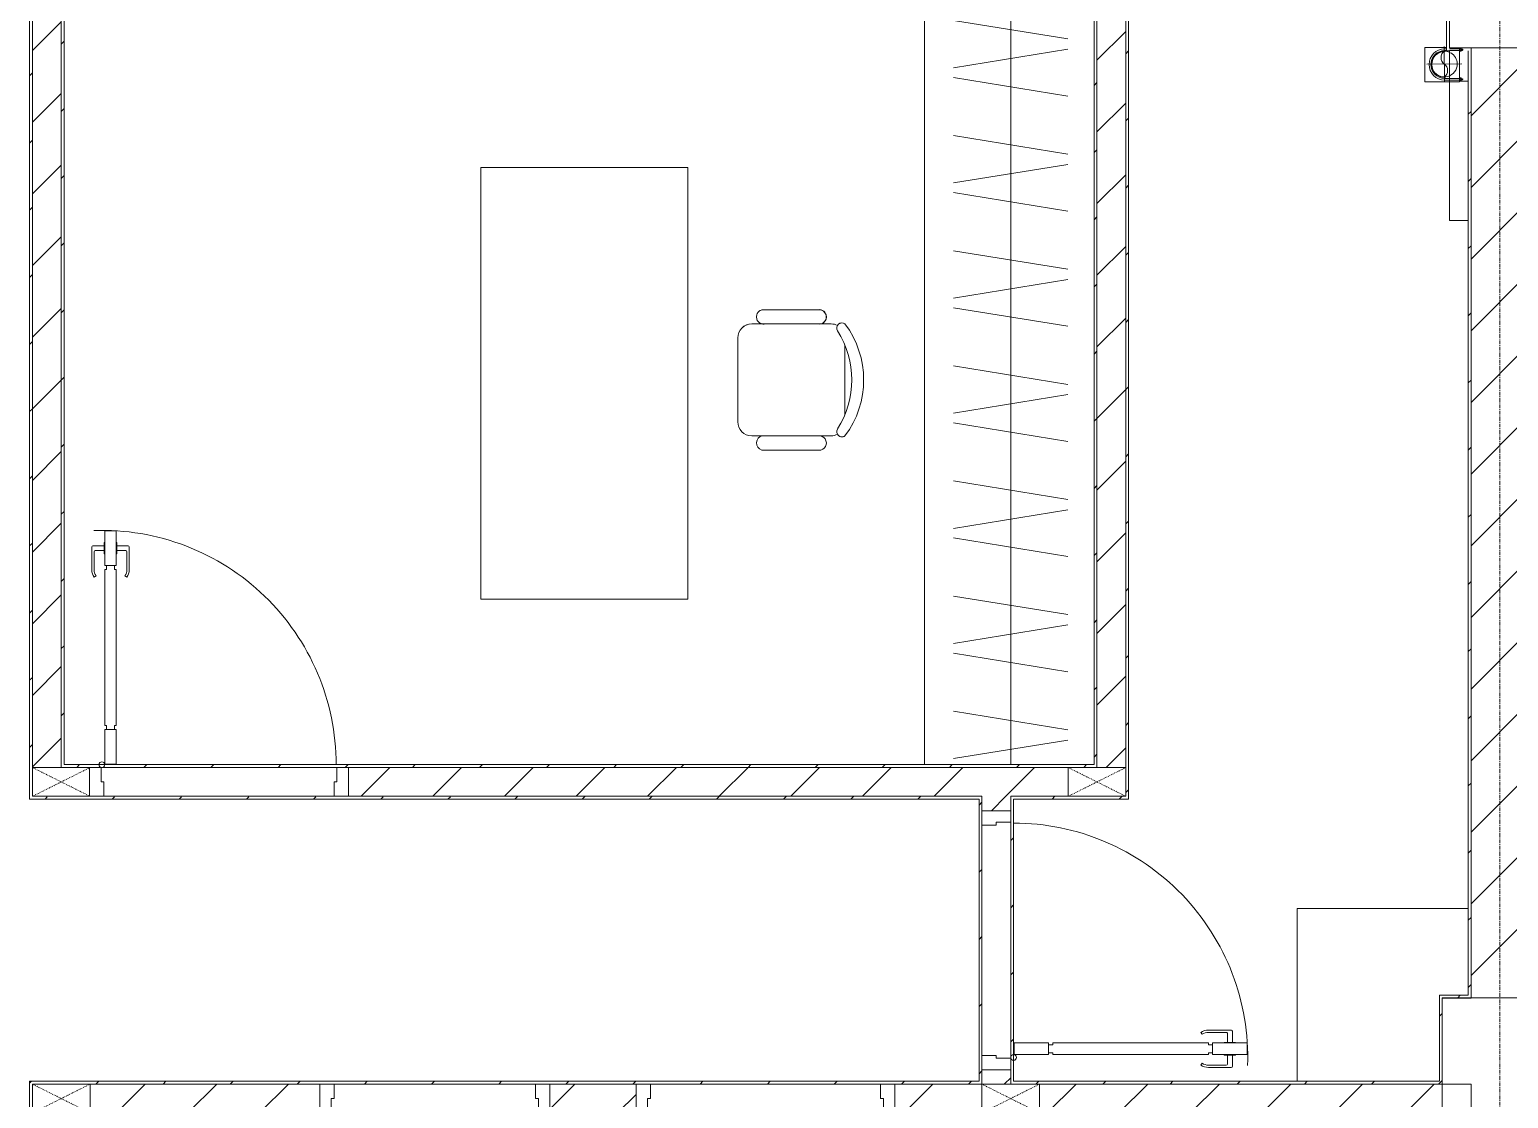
# Model space of a CAD drawing. Header units: millimetres. Extents: x 5357 to 201988, y -16345 to 109895.
# Drawn here: x 94843 to 99983, y 40187 to 43901 of the extents above; entities that cross this region are included whole.
import ezdxf

# ---------------------------------------------------------------- set-up
doc = ezdxf.new("R2010")
doc.units = ezdxf.units.MM
for name, pattern in [('Dash', [6, 3, -3]), ('Grid Line', [22.225, 12.7, -3.175, 3.175, -3.175]), ('IMPORT-CENTER _3_', [10.16, 6.35, -1.27, 1.27, -1.27])]:
    doc.linetypes.add(name, pattern=pattern)
for name, color, linetype, lineweight in [('0-1', 7, 'Continuous', 5), ('A-DETL-GENF-1', 53, 'Continuous', 9), ('A-DOOR-1', 53, 'Continuous', 9), ('A-FLOR-1', 10, 'Continuous', 9), ('A-WALL-1', 9, 'Continuous', 18), ('A-WALL-4', 113, 'Continuous', 18), ('A-WALL-PATT-1', 10, 'Continuous', 9), ('A-WALL-PATT-2', 53, 'Continuous', 9), ('A-WALL-PATT-3', 111, 'Continuous', 9), ('G-IMPT', 8, 'Continuous', 9), ('G-IMPT-1', 254, 'Continuous', 9), ('G-IMPT-2', 8, 'IMPORT-CENTER _3_', 9), ('I-FURN', 30, 'Continuous', 9), ('I-FURN-1', 53, 'Continuous', 9), ('I-WALL-1', 9, 'Continuous', 18), ('M-EQPM', 50, 'Continuous', 9), ('S-COLS-2', 9, 'Continuous', 18), ('S-COLS-4', 53, 'Continuous', 9), ('S-COLS-HDLN-1', 53, 'Dash', 9), ('S-GRID-1', 1, 'Grid Line', 9)]:
    doc.layers.add(name, color=color, linetype=linetype, lineweight=lineweight)
pattern_1 = [(45, (0, 0), (-116.67262, 116.67262), [])]
pattern_2 = [(45, (0, 0), (-124.4508, 124.4508), [])]

# ---------------------------------------------------------------- blocks, each defined once
blk = doc.blocks.new('NCV_TKTC_KET CAU_rvt-1-TKCS_MB SÂN ĐƯỜNG NỘI BỘ')
at = {"layer": 'A-FLOR-1'}
for p, q in [((99777.6, 43826.9), (99777.6, 43236.9)), ((99777.6, 43236.9), (99777.6, 43826.9)), ((99777.6, 43236.9), (99842.6, 43236.9)), ((99842.6, 43236.9), (99777.6, 43236.9)), ((98252.6, 41146.9), (98252.6, 40326.9)), ((98252.6, 40326.9), (98252.6, 41146.9)), ((98252.6, 41146.9), (98252.6, 40326.9))]:
    blk.add_line(p, q, dxfattribs=at)
at = {"layer": 'S-COLS-2'}
for p, q in [((99777.6, 44536.9), (99777.6, 43836.9)), ((99777.6, 43836.9), (100127.6, 43836.9)), ((100152.6, 40536.9), (99752.6, 40536.9)), ((99752.6, 40536.9), (99752.6, 39236.9))]:
    blk.add_line(p, q, dxfattribs=at)
blk = doc.blocks.new('DOOR_CW_01 CANH MO-PANEL KINH - DIW_01-900x2200-CỬA GỖ VÂN LAMINATE-553375-TKCS_MB SÂN ĐƯỜNG NỘI BỘ')
at = {"layer": 'A-DETL-GENF-1'}
for p, q in [((-397, -182), (-397, -62)), ((-397, -62), (-357, -62)), ((-357, -62), (-357, -182)), ((-357, -182), (-397, -182)), ((-397, -196), (-391, -196)), ((-397, -738), (-397, -196)), ((-391, -196), (-391, -182)), ((-391, -182), (-363, -182)), ((-363, -182), (-363, -196)), ((-357, -196), (-363, -196)), ((-357, -196), (-357, -738)), ((-433.9, -711.2), (-427.3, -715.8)), ((-320.1, -711.2), (-326.7, -715.8)), ((-442, -737), (-442, -816.5)), ((-434, -799.5), (-434, -737)), ((-397, -738), (-391, -738)), ((-357, -752), (-397, -752)), ((-397, -752), (-397, -872)), ((-391, -752), (-391, -738)), ((-363, -752), (-391, -752)), ((-357, -738), (-363, -738)), ((-363, -738), (-363, -752)), ((-357, -872), (-357, -752)), ((-320, -799.5), (-320, -737)), ((-312, -737), (-312, -816.5)), ((-399, -820.5), (-438, -820.5)), ((-399, -803.5), (-430, -803.5)), ((-399, -792.2), (-399, -831.8)), ((-397, -792.2), (-399, -792.2)), ((-397, -792.2), (-397, -831.8)), ((-357, -792.2), (-357, -831.8)), ((-357, -792.2), (-355, -792.2)), ((-355, -792.2), (-355, -831.8)), ((-355, -803.5), (-324, -803.5)), ((-355, -820.5), (-316, -820.5)), ((-399, -831.8), (-397, -831.8)), ((-397, -872), (-357, -872)), ((-355, -831.8), (-357, -831.8))]:
    blk.add_line(p, q, dxfattribs=at)
blk.add_circle((-407, -60), 10, dxfattribs=at)
for centre, radius, start, end in [((-407, -60), 814, 268, 0), ((-397, -737), 45, 145, 180), ((-397, -737), 37, 145, 180), ((-357, -737), 37, 0, 35), ((-357, -737), 45, 360, 35), ((-438, -816.5), 4, 180, 270), ((-430, -799.5), 4, 180, 270), ((-324, -799.5), 4, 270, 0), ((-316, -816.5), 4, 270, 0)]:
    blk.add_arc(centre, radius, start, end, dxfattribs=at)
at = {"layer": 'A-DOOR-1'}
for p, q in [((-450, -50), (-450, 50)), ((-450, 50), (-400, 50)), ((-400, 50), (-400, 0)), ((400, 0), (400, 50)), ((400, 50), (450, 50)), ((450, 50), (450, -50)), ((-410, -50), (-450, -50)), ((-410, 0), (-410, -50)), ((-400, 0), (-410, 0)), ((-407, -50), (-382, -50)), ((410, 0), (400, 0)), ((410, -50), (410, 0)), ((450, -50), (410, -50))]:
    blk.add_line(p, q, dxfattribs=at)
blk = doc.blocks.new('DOOR_CW_01 CANH MO-PANEL KINH - DIG_02-800x2200-CỬA NHÔM KÍNH-400864-TKCS_MB SÂN ĐƯỜNG NỘI BỘ')
at = {"layer": 'A-DETL-GENF-1'}
for p, q in [((-347, 772), (-307, 772)), ((-347, 652), (-347, 772)), ((-307, 772), (-307, 652)), ((-349, 720.5), (-388, 720.5)), ((-349, 731.8), (-347, 731.8)), ((-349, 692.2), (-349, 731.8)), ((-347, 692.2), (-347, 731.8)), ((-307, 692.2), (-307, 731.8)), ((-305, 731.8), (-307, 731.8)), ((-305, 692.2), (-305, 731.8)), ((-305, 720.5), (-266, 720.5)), ((-392, 637), (-392, 716.5)), ((-384, 699.5), (-384, 637)), ((-349, 703.5), (-380, 703.5)), ((-347, 692.2), (-349, 692.2)), ((-307, 692.2), (-305, 692.2)), ((-305, 703.5), (-274, 703.5)), ((-270, 699.5), (-270, 637)), ((-262, 637), (-262, 716.5)), ((-307, 652), (-347, 652)), ((-347, 638), (-341, 638)), ((-347, 638), (-347, 196)), ((-313, 652), (-341, 652)), ((-341, 652), (-341, 638)), ((-313, 638), (-313, 652)), ((-307, 638), (-313, 638)), ((-307, 196), (-307, 638)), ((-383.9, 611.2), (-377.3, 615.8)), ((-270.1, 611.2), (-276.7, 615.8)), ((-347, 196), (-341, 196)), ((-307, 182), (-347, 182)), ((-347, 182), (-347, 62)), ((-341, 196), (-341, 182)), ((-341, 182), (-313, 182)), ((-307, 196), (-313, 196)), ((-313, 182), (-313, 196)), ((-307, 62), (-307, 182)), ((-347, 62), (-307, 62))]:
    blk.add_line(p, q, dxfattribs=at)
blk.add_circle((-357, 60), 10, dxfattribs=at)
for centre, radius, start, end in [((-357, 60), 714, 360, 92), ((-388, 716.5), 4, 90, 180), ((-266, 716.5), 4, 0, 90), ((-380, 699.5), 4, 90, 180), ((-274, 699.5), 4, 0, 90), ((-347, 637), 45, 180, 215), ((-347, 637), 37, 180, 215), ((-307, 637), 37, 325, 0), ((-307, 637), 45, 325, 0)]:
    blk.add_arc(centre, radius, start, end, dxfattribs=at)
at = {"layer": 'A-DOOR-1'}
for p, q in [((-360, 50), (-400, 50)), ((-400, 50), (-400, -50)), ((-360, 0), (-360, 50)), ((-350, 0), (-360, 0)), ((-357, 50), (-332, 50)), ((-350, -50), (-350, 0)), ((360, 0), (350, 0)), ((350, 0), (350, -50)), ((400, 50), (360, 50)), ((360, 50), (360, 0)), ((400, -50), (400, 50)), ((-400, -50), (-350, -50)), ((350, -50), (400, -50))]:
    blk.add_line(p, q, dxfattribs=at)
blk = doc.blocks.new('DOOR_CW_01 CANH MO-PANEL KINH - DIW_01-900x2200-CỬA GỖ VÂN LAMINATE-V241-TKCS_MB SÂN ĐƯỜNG NỘI BỘ')
at = {"layer": 'A-DETL-GENF-1'}
for p, q in [((-399, 831.8), (-397, 831.8)), ((-399, 792.2), (-399, 831.8)), ((-397, 872), (-357, 872)), ((-397, 752), (-397, 872)), ((-397, 792.2), (-397, 831.8)), ((-357, 872), (-357, 752)), ((-357, 792.2), (-357, 831.8)), ((-355, 831.8), (-357, 831.8)), ((-355, 792.2), (-355, 831.8)), ((-442, 737), (-442, 816.5)), ((-399, 820.5), (-438, 820.5)), ((-434, 799.5), (-434, 737)), ((-399, 803.5), (-430, 803.5)), ((-397, 792.2), (-399, 792.2)), ((-357, 792.2), (-355, 792.2)), ((-355, 820.5), (-316, 820.5)), ((-355, 803.5), (-324, 803.5)), ((-320, 799.5), (-320, 737)), ((-312, 737), (-312, 816.5)), ((-357, 752), (-397, 752)), ((-397, 738), (-391, 738)), ((-397, 738), (-397, 196)), ((-363, 752), (-391, 752)), ((-391, 752), (-391, 738)), ((-363, 738), (-363, 752)), ((-357, 738), (-363, 738)), ((-357, 196), (-357, 738)), ((-433.9, 711.2), (-427.3, 715.8)), ((-320.1, 711.2), (-326.7, 715.8)), ((-397, 196), (-391, 196)), ((-357, 182), (-397, 182)), ((-397, 182), (-397, 62)), ((-391, 196), (-391, 182)), ((-391, 182), (-363, 182)), ((-357, 196), (-363, 196)), ((-363, 182), (-363, 196)), ((-357, 62), (-357, 182)), ((-397, 62), (-357, 62))]:
    blk.add_line(p, q, dxfattribs=at)
blk.add_circle((-407, 60), 10, dxfattribs=at)
for centre, radius, start, end in [((-407, 60), 814, 360, 92), ((-438, 816.5), 4, 90, 180), ((-430, 799.5), 4, 90, 180), ((-324, 799.5), 4, 360, 90), ((-316, 816.5), 4, 0, 90), ((-397, 737), 45, 180, 215), ((-397, 737), 37, 180, 215), ((-357, 737), 37, 325, 0), ((-357, 737), 45, 325, 0)]:
    blk.add_arc(centre, radius, start, end, dxfattribs=at)
at = {"layer": 'A-DOOR-1'}
for p, q in [((-450, 50), (-450, -50)), ((-410, 50), (-448.4, 50)), ((-410, 0), (-410, 50)), ((-400, 0), (-410, 0)), ((-407, 50), (-382, 50)), ((-400, -50), (-400, 0)), ((410, 0), (400, 0)), ((400, 0), (400, -50)), ((450, 50), (410, 50)), ((410, 50), (410, 0)), ((450, -50), (450, 50)), ((-448.4, -50), (-400, -50)), ((400, -50), (450, -50))]:
    blk.add_line(p, q, dxfattribs=at)
blk = doc.blocks.new('TU DO LV A - TU DO LV A-V244-TKCS_MB SÂN ĐƯỜNG NỘI BỘ')
at = {"layer": 'I-FURN'}
for p, q in [((10, 136.3), (68.9, 499)), ((169, 101), (104.4, 499)), ((202.5, 101), (267.1, 499)), ((404.3, 101), (468.9, 499)), ((569, 101), (504.4, 499)), ((602.5, 101), (667.1, 499)), ((804.3, 101), (868.9, 499)), ((969, 101), (904.4, 499)), ((1002.5, 101), (1067.1, 499)), ((1204.3, 101), (1268.9, 499)), ((1369, 101), (1304.4, 499)), ((1402.5, 101), (1467.1, 499)), ((1604.3, 101), (1668.9, 499)), ((1769, 101), (1704.4, 499)), ((1802.5, 101), (1867.1, 499)), ((2004.3, 101), (2068.9, 499)), ((2169, 101), (2104.4, 499)), ((2202.5, 101), (2267.1, 499)), ((2404.3, 101), (2468.9, 499)), ((2569, 101), (2504.4, 499)), ((2602.5, 101), (2667.1, 499)), ((2804.3, 101), (2868.9, 499)), ((2969, 101), (2904.4, 499)), ((10, 300), (2990, 300)), ((10, 0), (2990, 0))]:
    blk.add_line(p, q, dxfattribs=at)
at = {"layer": 'I-FURN-1'}
blk.add_line((10, 0), (2990, 0), dxfattribs=at)
blk = doc.blocks.new('BAN LV A - BAN LV A_dwg_ban hoc2-348006-TKCS_MB SÂN ĐƯỜNG NỘI BỘ')
at = {"layer": 'I-FURN'}
for p, q in [((145.8, 437.4), (-145.8, 437.4)), ((-194.4, 388.8), (-194.4, 113.4)), ((194.4, 113.4), (194.4, 388.8)), ((-243, 354.4), (-243, 162)), ((194.4, 351.4), (194.4, 150.8)), ((243.7, 162), (243.7, 354.4)), ((-120.5, 64.8), (120.5, 64.8))]:
    blk.add_line(p, q, dxfattribs=at)
at = {"layer": 'I-FURN', "flags": 128}
blk.add_lwpolyline([(-737.8, 610.5), (-737.8, 1330.5), (-154.9, 1330.5), (762.2, 1330.5), (762.2, 610.5)], close=True, dxfattribs=at)
at = {"layer": 'I-FURN'}
for centre, radius, start, end in [((-145.8, 388.8), 48.6, 90, 180), ((145.8, 388.8), 48.6, 360, 90), ((-218.7, 347.3), 25.3, 343.7398, 163.7398), ((219.4, 347.3), 25.3, 16.2602, 170.7054), ((-218.7, 154.9), 25.3, 163.7398, 16.2602), ((219.4, 154.9), 25.3, 189.2946, 16.2602), ((-145.8, 113.4), 48.6, 180, 207.5844), ((145.8, 113.4), 48.6, 332.4156, 0), ((-180.2, 75.4), 17.8, 57.9726, 216.6901), ((0, 324), 324, 233.1301, 306.8699), ((0, 359.3), 318.2, 237.5758, 302.4242), ((180.2, 75.4), 17.8, 323.3099, 122.0274)]:
    blk.add_arc(centre, radius, start, end, dxfattribs=at)
blk = doc.blocks.new('BAN LV A - BAN LV A_dwg-348005-TKCS_MB SÂN ĐƯỜNG NỘI BỘ')
at = {"extrusion": (0, 0, -1), "zscale": -1, "rotation": 180}
blk.add_blockref('BAN LV A - BAN LV A_dwg_ban hoc2-348006-TKCS_MB SÂN ĐƯỜNG NỘI BỘ', (-729, 1383.7), dxfattribs=at)
blk = doc.blocks.new('BAN LV A - BAN LV A-348231-TKCS_MB SÂN ĐƯỜNG NỘI BỘ')
at = {"layer": 'I-FURN-1'}
for p, q in [((534.6, 1270.3), (534.6, 1235.9)), ((923.4, 1232.9), (923.4, 1270.3)), ((486, 1221.7), (486, 1029.3)), ((972.7, 1029.3), (972.7, 1221.7)), ((534.6, 1029.3), (534.6, 994.9)), ((923.4, 994.9), (923.4, 1032.3)), ((583.2, 946.3), (874.8, 946.3)), ((1491.2, 773.2), (-8.8, 773.2)), ((-8.8, 773.2), (-8.8, 53.2)), ((1491.2, 53.2), (1491.2, 773.2)), ((-8.8, 53.2), (1491.2, 53.2))]:
    blk.add_line(p, q, dxfattribs=at)
for centre, radius, start, end in [((729, 1059.7), 324, 53.1301, 126.8699), ((548.9, 1308.3), 17.8, 143.3099, 240.596), ((583.2, 1270.3), 48.6, 152.4156, 180), ((909.2, 1308.3), 17.8, 299.404, 36.6901), ((874.8, 1270.3), 48.6, 360, 27.5844), ((510.3, 1228.8), 25.3, 16.2602, 196.2602), ((948.4, 1228.8), 25.3, 343.7398, 170.7054), ((510.3, 1036.4), 25.3, 196.2602, 343.7398), ((948.4, 1036.4), 25.3, 189.2946, 343.7398), ((583.2, 994.9), 48.6, 180, 270), ((874.8, 994.9), 48.6, 270, 360)]:
    blk.add_arc(centre, radius, start, end, dxfattribs=at)
blk.add_blockref('BAN LV A - BAN LV A_dwg-348005-TKCS_MB SÂN ĐƯỜNG NỘI BỘ', (0, 0))
blk = doc.blocks.new('MAY GIAT - MAY GIAT_dwg-V52-TKCS_MB SÂN ĐƯỜNG NỘI BỘ')
at = {"layer": 'G-IMPT-1', "flags": 128}
blk.add_lwpolyline([(5, 596.6), (5, 2.3), (605, 2.3)], dxfattribs=at)
blk = doc.blocks.new('MAY GIAT - MAY GIAT-V245-TKCS_MB SÂN ĐƯỜNG NỘI BỘ')
at = {"layer": 'I-FURN-1'}
for p, q in [((5, 596.6), (5, 2.3)), ((5, 2.3), (605, 2.3))]:
    blk.add_line(p, q, dxfattribs=at)
blk.add_blockref('MAY GIAT - MAY GIAT_dwg-V52-TKCS_MB SÂN ĐƯỜNG NỘI BỘ', (0, 0))
blk = doc.blocks.new('G1_SOF - BO TRU - 100x200-V247-TKCS_MB SÂN ĐƯỜNG NỘI BỘ')
at = {"layer": 'S-COLS-2'}
for p, q in [((-50, 98.4), (-50, -100)), ((50, -100), (50, 98.4)), ((-50, -100), (50, -100))]:
    blk.add_line(p, q, dxfattribs=at)
at = {"layer": 'S-COLS-HDLN-1'}
for p, q in [((50, 100), (-50, -100)), ((-50, 100), (50, -100))]:
    blk.add_line(p, q, dxfattribs=at)
blk = doc.blocks.new('G1_SOF - BO TRU - 100x200-V248-TKCS_MB SÂN ĐƯỜNG NỘI BỘ')
at = {"layer": 'S-COLS-2'}
for p, q in [((50, 100), (-50, 100)), ((-50, 100), (-50, -100)), ((50, -100), (50, 100)), ((-50, -100), (50, -100))]:
    blk.add_line(p, q, dxfattribs=at)
at = {"layer": 'S-COLS-HDLN-1'}
for p, q in [((50, 100), (-50, -100)), ((-50, 100), (50, -100))]:
    blk.add_line(p, q, dxfattribs=at)
blk = doc.blocks.new('G1_SOF - BO TRU - 100x200-V106-TKCS_MB SÂN ĐƯỜNG NỘI BỘ')
at = {"layer": 'S-COLS-2'}
for p, q in [((50, 100), (-50, 100)), ((-50, 100), (-50, -100)), ((50, -100), (50, 100)), ((-50, -100), (50, -100))]:
    blk.add_line(p, q, dxfattribs=at)
at = {"layer": 'S-COLS-HDLN-1'}
for p, q in [((50, 100), (-50, -100)), ((-50, 100), (50, -100))]:
    blk.add_line(p, q, dxfattribs=at)
blk = doc.blocks.new('DOOR_CW_01 CANH MO-PANEL KINH - DIG_01-900x2200-CỬA NHÔM KÍNH-400860-TKCS_MB SÂN ĐƯỜNG NỘI BỘ')
at = {"layer": 'A-DETL-GENF-1'}
for p, q in [((-397, -182), (-397, -62)), ((-397, -62), (-357, -62)), ((-357, -62), (-357, -182)), ((-357, -182), (-397, -182)), ((-397, -196), (-391, -196)), ((-397, -738), (-397, -196)), ((-391, -196), (-391, -182)), ((-391, -182), (-363, -182)), ((-363, -182), (-363, -196)), ((-357, -196), (-363, -196)), ((-357, -196), (-357, -738)), ((-433.9, -711.2), (-427.3, -715.8)), ((-320.1, -711.2), (-326.7, -715.8)), ((-442, -737), (-442, -816.5)), ((-434, -799.5), (-434, -737)), ((-397, -738), (-391, -738)), ((-357, -752), (-397, -752)), ((-397, -752), (-397, -872)), ((-391, -752), (-391, -738)), ((-363, -752), (-391, -752)), ((-357, -738), (-363, -738)), ((-363, -738), (-363, -752)), ((-357, -872), (-357, -752)), ((-320, -799.5), (-320, -737)), ((-312, -737), (-312, -816.5)), ((-399, -820.5), (-438, -820.5)), ((-399, -803.5), (-430, -803.5)), ((-399, -792.2), (-399, -831.8)), ((-397, -792.2), (-399, -792.2)), ((-397, -792.2), (-397, -831.8)), ((-357, -792.2), (-357, -831.8)), ((-357, -792.2), (-355, -792.2)), ((-355, -792.2), (-355, -831.8)), ((-355, -803.5), (-324, -803.5)), ((-355, -820.5), (-316, -820.5)), ((-399, -831.8), (-397, -831.8)), ((-397, -872), (-357, -872)), ((-355, -831.8), (-357, -831.8))]:
    blk.add_line(p, q, dxfattribs=at)
blk.add_circle((-407, -60), 10, dxfattribs=at)
for centre, radius, start, end in [((-407, -60), 814, 268, 0), ((-397, -737), 45, 145, 180), ((-397, -737), 37, 145, 180), ((-357, -737), 37, 0, 35), ((-357, -737), 45, 360, 35), ((-438, -816.5), 4, 180, 270), ((-430, -799.5), 4, 180, 270), ((-324, -799.5), 4, 270, 0), ((-316, -816.5), 4, 270, 0)]:
    blk.add_arc(centre, radius, start, end, dxfattribs=at)
at = {"layer": 'A-DOOR-1'}
for p, q in [((-450, -50), (-450, 50)), ((-450, 50), (-400, 50)), ((-400, 50), (-400, 0)), ((400, 0), (400, 50)), ((400, 50), (450, 50)), ((450, 50), (450, -50)), ((-410, -50), (-450, -50)), ((-410, 0), (-410, -50)), ((-400, 0), (-410, 0)), ((-407, -50), (-382, -50)), ((410, 0), (400, 0)), ((410, -50), (410, 0)), ((450, -50), (410, -50))]:
    blk.add_line(p, q, dxfattribs=at)
blk = doc.blocks.new('NCV_TKTC_TANG 1_rvt-1-TKCS_MB SÂN ĐƯỜNG NỘI BỘ')
at = {"layer": 'A-WALL-PATT-1'}
h = blk.add_hatch(dxfattribs=at)
h.set_pattern_fill('FP_1', color=256, style=0, pattern_type=2)
h.set_pattern_definition(pattern_2)
h.paths.add_polyline_path([(94929.3, 41336.9), (94952.6, 41336.9), (94952.6, 44336.9), (94852.6, 44336.9), (94852.6, 41336.9)])
h = blk.add_hatch(dxfattribs=at)
h.set_pattern_fill('FP_1', color=256, style=0, pattern_type=2)
h.set_pattern_definition(pattern_2)
h.paths.add_polyline_path([(98552.6, 41336.9), (98652.6, 41336.9), (98652.5, 44336.9), (98552.6, 44336.9), (98552.6, 41844.2)])
h = blk.add_hatch(dxfattribs=at)
h.set_pattern_fill('FP_1', color=256, style=0, pattern_type=2)
h.set_pattern_definition(pattern_2)
h.paths.add_polyline_path([(98452.6, 41236.9), (98452.6, 41336.9), (95950.9, 41336.9), (95950.9, 41236.9), (98252.6, 41236.9)])
h = blk.add_hatch(dxfattribs=at)
h.set_pattern_fill('FP_1', color=256, style=0, pattern_type=2)
h.set_pattern_definition(pattern_2)
h.paths.add_polyline_path([(98152.6, 40236.9), (98252.6, 40237.8), (98252.6, 40286.9), (98152.6, 40286.9), (98152.6, 40237)])
h.paths.add_polyline_path([(98202.6, 41186.9), (98252.6, 41186.9), (98252.6, 41236.9), (98152.6, 41236.9), (98152.6, 41186.9), (98182.5, 41186.9)])
h = blk.add_hatch(dxfattribs=at)
h.set_pattern_fill('FP_1', color=256, style=0, pattern_type=2)
h.set_pattern_definition(pattern_2)
h.paths.add_polyline_path([(96751.7, 40136.9), (96752.6, 40136.9), (96950.5, 40136.9), (96950.5, 40236.9), (96650.9, 40236.9), (96652.1, 40137.8), (96742.6, 40136.9)])
h.paths.add_polyline_path([(99752.6, 40136.9), (99752.6, 40236.9), (98352.6, 40235.6), (98352.6, 40136.9), (98652.6, 40136.9)])
h.paths.add_polyline_path([(97955.4, 40136.9), (98152.6, 40136.9), (98152.6, 40236.9), (97850.5, 40236.9), (97850.5, 40136.9)])
h.paths.add_polyline_path([(95052.6, 40136.9), (95850.9, 40136.9), (95850.9, 40236.9), (95052.6, 40236.9), (95052.6, 40148.1)])
at = {"layer": 'A-WALL-PATT-2'}
h = blk.add_hatch(dxfattribs=at)
h.set_pattern_fill('FP_2', color=256, style=0, pattern_type=2)
h.set_pattern_definition(pattern_1)
h.paths.add_polyline_path([(94852.6, 41236.9), (94852.6, 44336.9), (94842.6, 44335.2), (94842.6, 41236.9)])
h = blk.add_hatch(dxfattribs=at)
h.set_pattern_fill('FP_2', color=256, style=0, pattern_type=2)
h.set_pattern_definition(pattern_1)
h.paths.add_polyline_path([(94952.6, 41336.9), (94962.6, 41336.9), (94962.6, 44326.9), (94952.6, 44326.9), (94952.6, 41435.7)])
h = blk.add_hatch(dxfattribs=at)
h.set_pattern_fill('FP_2', color=256, style=0, pattern_type=2)
h.set_pattern_definition(pattern_1)
h.paths.add_polyline_path([(98552.6, 41336.9), (98552.6, 44336.9), (98542.6, 44336.9), (98542.6, 41336.9)])
h = blk.add_hatch(dxfattribs=at)
h.set_pattern_fill('FP_2', color=256, style=0, pattern_type=2)
h.set_pattern_definition(pattern_1)
h.paths.add_polyline_path([(98652.6, 41226.9), (98662.6, 41228.6), (98662.6, 44326.9), (98652.6, 44326.9), (98652.6, 41236.9)])
h = blk.add_hatch(dxfattribs=at)
h.set_pattern_fill('FP_2', color=256, style=0, pattern_type=2)
h.set_pattern_definition(pattern_1)
h.paths.add_polyline_path([(99777.6, 43826.9), (99777.6, 44326.9), (99767.6, 44326.9), (99767.6, 43826.9), (99773.2, 43826.9)])
h = blk.add_hatch(dxfattribs=at)
h.set_pattern_fill('FP_2', color=256, style=0, pattern_type=2)
h.set_pattern_definition(pattern_1)
h.paths.add_polyline_path([(99850.4, 40536.9), (99852.6, 40536.9), (99852.6, 43836.9), (99842.6, 43836.9), (99842.6, 40536.9)])
h = blk.add_hatch(dxfattribs=at)
h.set_pattern_fill('FP_2', color=256, style=0, pattern_type=2)
h.set_pattern_definition(pattern_1)
h.paths.add_polyline_path([(97130.9, 41336.9), (98542.6, 41336.9), (98542.6, 41346.9), (94962.6, 41346.9), (94962.6, 41336.9), (96410.9, 41336.9)])
h = blk.add_hatch(dxfattribs=at)
h.set_pattern_fill('FP_2', color=256, style=0, pattern_type=2)
h.set_pattern_definition(pattern_1)
h.paths.add_polyline_path([(98142.6, 41226.9), (98152.6, 41226.9), (98152.6, 41236.9), (94842.6, 41234.5), (94842.6, 41226.9), (98112.6, 41226.9)])
h = blk.add_hatch(dxfattribs=at)
h.set_pattern_fill('FP_2', color=256, style=0, pattern_type=2)
h.set_pattern_definition(pattern_1)
h.paths.add_polyline_path([(98152.6, 40246.9), (98152.6, 41226.9), (98142.6, 41226.9), (98142.6, 40246.9)])
h = blk.add_hatch(dxfattribs=at)
h.set_pattern_fill('FP_2', color=256, style=0, pattern_type=2)
h.set_pattern_definition(pattern_1)
h.paths.add_polyline_path([(98262.6, 40236.9), (98262.6, 41236.9), (98252.6, 41236.9), (98253.1, 40236.9)])
h = blk.add_hatch(dxfattribs=at)
h.set_pattern_fill('FP_2', color=256, style=0, pattern_type=2)
h.set_pattern_definition(pattern_1)
h.paths.add_polyline_path([(98646.6, 41226.9), (98652.6, 41226.9), (98652.5, 41236.9), (98262.6, 41236.9), (98262.6, 41226.9), (98560.6, 41226.9)])
h = blk.add_hatch(dxfattribs=at)
h.set_pattern_fill('FP_2', color=256, style=0, pattern_type=2)
h.set_pattern_definition(pattern_1)
h.paths.add_polyline_path([(99752.6, 40535.7), (99752.6, 40536.9), (99842.6, 40536.9), (99842.6, 40545.7), (99742.6, 40545.7), (99742.6, 40535.7)])
h = blk.add_hatch(dxfattribs=at)
h.set_pattern_fill('FP_2', color=256, style=0, pattern_type=2)
h.set_pattern_definition(pattern_1)
h.paths.add_polyline_path([(99752.6, 40246.9), (99752.6, 40535.7), (99742.6, 40533.7), (99742.6, 40246.9)])
h = blk.add_hatch(dxfattribs=at)
h.set_pattern_fill('FP_2', color=256, style=0, pattern_type=2)
h.set_pattern_definition(pattern_1)
h.paths.add_polyline_path([(94851.5, 35746.9), (94852.6, 35746.9), (94851.5, 40246.9), (94842.6, 40246.9), (94844.3, 35746.9)])
h = blk.add_hatch(dxfattribs=at)
h.set_pattern_fill('FP_2', color=256, style=0, pattern_type=2)
h.set_pattern_definition(pattern_1)
h.paths.add_polyline_path([(96853.1, 40236.9), (98152.6, 40237.8), (98152.6, 40246.9), (94852.6, 40246.9), (94852.6, 40236.9), (96852.8, 40236.9)])
h = blk.add_hatch(dxfattribs=at)
h.set_pattern_fill('FP_2', color=256, style=0, pattern_type=2)
h.set_pattern_definition(pattern_1)
h.paths.add_polyline_path([(98652.6, 40236.9), (99752.6, 40236.9), (99752.6, 40246.9), (98262.6, 40246.9), (98262.6, 40236.9), (98652.6, 40236.9)])
at = {"layer": 'A-FLOR-1'}
for p, q in [((95952.5, 41236.9), (97350.2, 41236.9)), ((98152.6, 41136.9), (98152.6, 40336.9))]:
    blk.add_line(p, q, dxfattribs=at)
at = {"layer": 'A-WALL-1'}
for p, q in [((94852.6, 44336.9), (94852.6, 41336.9)), ((94952.6, 41336.9), (94952.6, 44336.9)), ((98552.6, 44336.9), (98552.6, 41336.9)), ((98652.6, 41336.9), (98652.6, 44336.9)), ((98452.6, 41336.9), (95950.9, 41336.9)), ((95950.9, 41236.9), (98152.6, 41236.9)), ((98152.6, 41236.9), (98152.6, 41186.9)), ((98252.6, 41236.9), (98452.6, 41236.9)), ((98252.6, 41186.9), (98252.6, 41236.9)), ((98152.6, 40286.9), (98152.6, 40236.9)), ((98252.6, 40236.9), (98252.6, 40286.9)), ((95850.9, 40236.9), (95052.6, 40236.9)), ((96950.5, 40236.9), (96650.9, 40236.9)), ((98152.6, 40236.9), (97850.5, 40236.9)), ((99852.6, 40236.9), (98352.6, 40236.9)), ((99852.6, 40136.9), (99852.6, 40236.9))]:
    blk.add_line(p, q, dxfattribs=at)
at = {"layer": 'I-WALL-1'}
for p, q in [((94842.6, 44326.9), (94842.6, 41236.9)), ((94852.6, 41336.9), (94852.6, 44336.9)), ((94952.6, 44326.9), (94952.6, 41336.9)), ((94962.6, 41346.9), (94962.6, 44326.9)), ((98542.6, 44326.9), (98542.6, 41346.9)), ((98552.6, 41336.9), (98552.6, 44336.9)), ((98652.6, 44326.9), (98652.6, 41336.9)), ((98662.6, 41226.9), (98662.6, 44326.9)), ((99767.6, 44326.9), (99767.6, 43826.9)), ((99777.6, 43836.9), (99777.6, 44326.9)), ((99767.6, 43826.9), (99777.6, 43826.9)), ((99852.6, 43836.9), (99842.6, 43836.9)), ((99842.6, 43826.9), (99842.6, 40545.7)), ((99852.6, 40535.7), (99852.6, 43836.9)), ((98542.6, 41346.9), (94962.6, 41346.9)), ((95090.9, 41336.9), (95910.9, 41336.9)), ((95950.9, 41336.9), (98452.6, 41336.9)), ((94842.6, 41236.9), (94842.6, 41226.9)), ((94842.6, 41226.9), (98142.6, 41226.9)), ((95900.9, 41236.9), (95100.9, 41236.9)), ((98152.6, 41236.9), (95950.9, 41236.9)), ((98142.6, 41226.9), (98142.6, 40246.9)), ((98152.6, 41226.9), (98152.6, 41236.9)), ((98152.6, 41186.9), (98152.6, 41226.9)), ((98252.6, 41236.9), (98252.6, 41186.9)), ((98262.6, 41236.9), (98252.6, 41236.9)), ((98452.6, 41236.9), (98262.6, 41236.9)), ((98262.6, 40246.9), (98262.6, 41226.9)), ((98262.6, 41226.9), (98652.6, 41226.9)), ((98652.6, 41226.9), (98662.6, 41226.9)), ((98152.6, 40336.9), (98152.6, 41136.9)), ((98252.6, 41146.9), (98252.6, 40326.9)), ((99842.6, 40545.7), (99742.6, 40545.7)), ((99742.6, 40545.7), (99742.6, 40535.7)), ((99742.6, 40535.7), (99742.6, 40246.9)), ((99752.6, 40535.7), (99842.6, 40535.7)), ((99752.6, 40246.9), (99752.6, 40535.7)), ((99842.6, 40535.7), (99852.6, 40535.7)), ((94852.6, 40246.9), (94842.6, 40246.9)), ((94842.6, 40246.9), (94842.6, 35746.9)), ((98142.6, 40246.9), (94852.6, 40246.9)), ((98152.6, 40246.9), (98152.6, 40286.9)), ((98152.6, 40236.9), (98152.6, 40246.9)), ((98252.6, 40286.9), (98252.6, 40236.9)), ((99742.6, 40246.9), (98262.6, 40246.9)), ((99752.6, 40236.9), (99752.6, 40246.9)), ((95052.6, 40236.9), (95850.9, 40236.9)), ((95900.9, 40236.9), (96600.9, 40236.9)), ((96650.9, 40236.9), (96950.5, 40236.9)), ((97000.5, 40236.9), (97800.5, 40236.9)), ((97850.5, 40236.9), (98152.6, 40236.9)), ((98352.6, 40236.9), (99752.6, 40236.9))]:
    blk.add_line(p, q, dxfattribs=at)
at = {"layer": 'A-DOOR-1'}
for name, p in [('DOOR_CW_01 CANH MO-PANEL KINH - DIW_01-900x2200-CỬA GỖ VÂN LAMINATE-V241-TKCS_MB SÂN ĐƯỜNG NỘI BỘ', (95500.9, 41286.9)), ('DOOR_CW_01 CANH MO-PANEL KINH - DIW_01-900x2200-CỬA GỖ VÂN LAMINATE-553375-TKCS_MB SÂN ĐƯỜNG NỘI BỘ', (97400.5, 40186.9))]:
    blk.add_blockref(name, p, dxfattribs=at)
for name, p, rotation in [('DOOR_CW_01 CANH MO-PANEL KINH - DIG_01-900x2200-CỬA NHÔM KÍNH-400860-TKCS_MB SÂN ĐƯỜNG NỘI BỘ', (98202.6, 40736.9), 89.99999999999892), ('DOOR_CW_01 CANH MO-PANEL KINH - DIG_02-800x2200-CỬA NHÔM KÍNH-400864-TKCS_MB SÂN ĐƯỜNG NỘI BỘ', (96250.9, 40186.9), 180)]:
    blk.add_blockref(name, p, dxfattribs=dict(at, rotation=rotation))
at = {"layer": 'I-FURN-1'}
for name, p, rotation in [('TU DO LV A - TU DO LV A-V244-TKCS_MB SÂN ĐƯỜNG NỘI BỘ', (97952.6, 44336.9), 269.9999999999997), ('BAN LV A - BAN LV A-348231-TKCS_MB SÂN ĐƯỜNG NỘI BỘ', (96357.8, 43412.7), 269.9999999999995), ('MAY GIAT - MAY GIAT-V245-TKCS_MB SÂN ĐƯỜNG NỘI BỘ', (99245.9, 40851.9), 269.9999999999998)]:
    blk.add_blockref(name, p, dxfattribs=dict(at, rotation=rotation))
at = {"layer": 'S-COLS-4', "rotation": 269.9999999999993}
for name, p in [('G1_SOF - BO TRU - 100x200-V247-TKCS_MB SÂN ĐƯỜNG NỘI BỘ', (94952.6, 41286.9)), ('G1_SOF - BO TRU - 100x200-V106-TKCS_MB SÂN ĐƯỜNG NỘI BỘ', (98552.6, 41286.9)), ('G1_SOF - BO TRU - 100x200-V248-TKCS_MB SÂN ĐƯỜNG NỘI BỘ', (94952.6, 40186.9)), ('G1_SOF - BO TRU - 100x200-V106-TKCS_MB SÂN ĐƯỜNG NỘI BỘ', (98252.6, 40186.9))]:
    blk.add_blockref(name, p, dxfattribs=at)
blk = doc.blocks.new('TKTC_XREF_251221_MB TANG 1 - TKTC_XREF_260130_MB TANG 1_dwg_CUM U_DN100-V334-TKCS_MB SÂN ĐƯỜNG NỘI BỘ')
at = {"layer": 'G-IMPT'}
for p, q in [((-79.1, 66.6), (-79.1, 63.4)), ((-76.6, 66.6), (-76.6, 63.4)), ((-74.6, 66.6), (-74.6, 63.4)), ((-72.7, 69.3), (-72.7, 60.7)), ((-66.9, 67.9), (-71.7, 67.9)), ((-65, 69), (-20.7, 69)), ((-8, 69), (0, 69)), ((-66.9, 62.1), (-71.7, 62.1)), ((-65, 61), (-20.7, 61)), ((-79.1, -63.4), (-79.1, -66.6)), ((-76.6, -63.4), (-76.6, -66.6)), ((-74.6, -63.4), (-74.6, -66.6)), ((-72.7, -60.7), (-72.7, -69.3)), ((-66.9, -62.1), (-71.7, -62.1)), ((-66.9, -67.9), (-71.7, -67.9)), ((-65, -69), (0, -69))]:
    blk.add_line(p, q, dxfattribs=at)
at = {"layer": 'G-IMPT', "flags": 128}
for points in [[(-72.7, 67.6), (-78.1, 67.6), (-78.1, 62.4), (-72.7, 62.4)], [(-71.7, 59.2), (-66.9, 59.2), (-66.9, 70.8), (-71.7, 70.8)], [(-66.9, 70.8), (-66.9, 72.7), (-65, 72.7), (-65, 57.3), (-66.9, 57.3), (-66.9, 59.2)], [(-8, 61), (0, 61), (0, 57)], [(-72.7, -62.4), (-78.1, -62.4), (-78.1, -67.6), (-72.7, -67.6)], [(-71.7, -70.8), (-66.9, -70.8), (-66.9, -59.2), (-71.7, -59.2)], [(-66.9, -59.2), (-66.9, -57.3), (-65, -57.3), (-65, -72.7), (-66.9, -72.7), (-66.9, -70.8)], [(-65, -61), (0, -61), (0, -57)]]:
    blk.add_lwpolyline(points, dxfattribs=at)
at = {"layer": 'G-IMPT'}
for centre, radius, start, end in [((-78.1, 66.6), 0.96, 90, 180), ((-71.1, 69.3), 1.56, 112.61986, 247.38014), ((-67.9, 65), 4.8, 143.1301, 216.8699), ((0, 0), 69, 270, 90), ((-78.1, 63.4), 0.96, 180, 270), ((-71.1, 60.7), 1.56, 112.61986, 247.38014), ((0, 0), 61, 270, 90), ((0, 0), 57, 270, 90), ((-78.1, -63.4), 0.96, 90, 180), ((-71.1, -60.7), 1.56, 112.61986, 247.38014), ((-67.9, -65), 4.8, 143.1301, 216.8699), ((-78.1, -66.6), 0.96, 180, 270), ((-71.1, -69.3), 1.56, 112.61986, 247.38014)]:
    blk.add_arc(centre, radius, start, end, dxfattribs=at)
blk = doc.blocks.new('TKTC_XREF_251221_MB TANG 1 - TKTC_XREF_260130_MB TANG 1_dwg_$cc-V335-TKCS_MB SÂN ĐƯỜNG NỘI BỘ')
at = {"layer": 'G-IMPT'}
for centre, radius, start, end in [((0, 0), 0.5, 62.2512, 360), ((0, 0), 0.5, 90, 270), ((0.188, 0.25), 0.313, 126.8699, 233.1301), ((-0.188, -0.25), 0.313, 306.8699, 53.1301), ((0, 0), 0.5, 360, 59.5134)]:
    blk.add_arc(centre, radius, start, end, dxfattribs=at)
at = {"layer": 'G-IMPT-2'}
for p, q in [((0, -0.673), (0, 0.673)), ((-0.673, 0), (0.673, 0))]:
    blk.add_line(p, q, dxfattribs=at)
blk = doc.blocks.new('TKTC_XREF_251221_MB TANG 1 - TKTC_XREF_260130_MB TANG 1_dwg-4202109-TKCS_MB SÂN ĐƯỜNG NỘI BỘ')
at = {"layer": 'G-IMPT'}
blk.add_line((-103384.1, -357507.9), (-103459.1, -357507.9), dxfattribs=at)
at = {"layer": 'G-IMPT', "flags": 128}
for points in [[(-103459.1, -357507.8), (-103459.1, -357627.3), (-103339.2, -357627.3), (-103339.2, -357509.7)], [(-103339.1, -357509.7), (-103339.1, -357625.5), (-103309.1, -357625.5)]]:
    blk.add_lwpolyline(points, dxfattribs=at)
at = {"xscale": 90.00000000005114, "yscale": 90.00000000005114, "zscale": 90.00000000005114, "rotation": 0.304717521727566}
blk.add_blockref('TKTC_XREF_251221_MB TANG 1 - TKTC_XREF_260130_MB TANG 1_dwg_$cc-V335-TKCS_MB SÂN ĐƯỜNG NỘI BỘ', (-103392, -357565.5), dxfattribs=at)
at = {"extrusion": (0, 0, -1), "xscale": 0.789473684210524, "yscale": 0.789473684210524, "zscale": -0.7894736842105241, "rotation": 0.06930925665188988}
blk.add_blockref('TKTC_XREF_251221_MB TANG 1 - TKTC_XREF_260130_MB TANG 1_dwg_CUM U_DN100-V334-TKCS_MB SÂN ĐƯỜNG NỘI BỘ', (103390.5, -357567.2), dxfattribs=at)
blk = doc.blocks.new('TKTC_XREF_251221_MB TANG 1 - TKTC_XREF_251221_MB TANG 1-2038492-TKCS_MB SÂN ĐƯỜNG NỘI BỘ')
blk.add_blockref('TKTC_XREF_251221_MB TANG 1 - TKTC_XREF_260130_MB TANG 1_dwg-4202109-TKCS_MB SÂN ĐƯỜNG NỘI BỘ', (169499.1, 384109.7))

msp = doc.modelspace()

# ---------------------------------------------------------------- hatches: boundary and pattern name
at = {"layer": 'A-WALL-PATT-3'}
h = msp.add_hatch(dxfattribs=at)
h.set_pattern_fill('FP_1', color=256, style=0, pattern_type=2)
h.set_pattern_definition(pattern_2)
h.paths.add_polyline_path([(99852.6, 40536.9), (100052.6, 40536.9), (100052.6, 43836.9), (99852.6, 43836.9), (99852.6, 40857.9)])

# ---------------------------------------------------------------- linework, layer by layer
at = {"layer": 'A-WALL-4'}
for p, q in [((99852.6, 43836.9), (99852.6, 40536.9)), ((100052.6, 43836.9), (99852.6, 43836.9)), ((99852.6, 40536.9), (100052.6, 40536.9))]:
    msp.add_line(p, q, dxfattribs=at)
at = {"layer": 'S-GRID-1'}
msp.add_line((99952.6, 20960.6), (99952.6, 80482.7), dxfattribs=at)

# ---------------------------------------------------------------- block references
at = {"layer": '0-1'}
for name in ['NCV_TKTC_KET CAU_rvt-1-TKCS_MB SÂN ĐƯỜNG NỘI BỘ', 'NCV_TKTC_TANG 1_rvt-1-TKCS_MB SÂN ĐƯỜNG NỘI BỘ']:
    msp.add_blockref(name, (0, 0), dxfattribs=at)
at = {"layer": 'M-EQPM'}
msp.add_blockref('TKTC_XREF_251221_MB TANG 1 - TKTC_XREF_251221_MB TANG 1-2038492-TKCS_MB SÂN ĐƯỜNG NỘI BỘ', (33652.6, 17236.9), dxfattribs=at)

doc.saveas('drawing.dxf')
